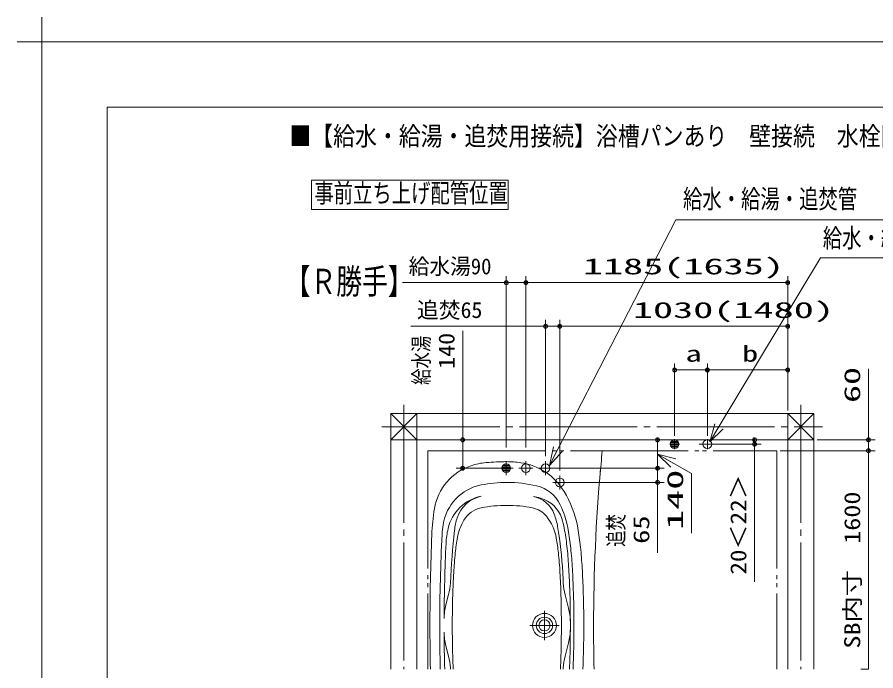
# Model space of a CAD drawing. Units: millimetres on the paper. Extents: x -305 to 305, y -152 to 152.
# Drawn here: x -304.8 to -173.6, y 52.5 to 152.3 of the extents above; entities that cross this region are included whole.
import ezdxf
from ezdxf.enums import TextEntityAlignment as Align

# ---------------------------------------------------------------- set-up
doc = ezdxf.new("R2010")
doc.units = ezdxf.units.MM
doc.linetypes.add('LONG_CHAIN', pattern=[21, 18, -1, 1, -1])
doc.linetypes.add('LONG_DOUBLE_CHAIN', pattern=[21.8, 18, -1, 0.6, -0.6, 0.6, -1])
doc.layers.add('0-0_PV', color=7, linetype='Continuous')
for name, color, linetype, lineweight in [('0-1_RV', 7, 'Continuous', 9), ('0-2_0', 7, 'Continuous', 9), ('0-3_1図面枠', 7, 'Continuous', 9), ('0-4_図面枠', 3, 'Continuous', 9), ('0-5_DEFPOINTS', 7, 'Continuous', 9)]:
    doc.layers.add(name, color=color, linetype=linetype, lineweight=lineweight)
doc.styles.add('ＭＳ ゴシック', font='')
doc.styles.get('ＭＳ ゴシック').set_extended_font_data('MS Gothic')

# ---------------------------------------------------------------- blocks, each defined once
blk = doc.blocks.new('_DOTSMALL')
at = {"layer": '0-2_0'}
for p, q in [((0.0746, 0.1), (-0.0746, 0.1)), ((0.1223, -0.0248), (-0.1223, -0.0248))]:
    blk.add_line(p, q, dxfattribs=at)
for points in [[(0.125, 0), (0.124, 0.0157), (0.1211, 0.0311), (0.1162, 0.046), (0.1095, 0.0602), (0.1011, 0.0735), (0.0911, 0.0856), (0.0797, 0.0963), (0.067, 0.1055), (0.0532, 0.1131), (0.0386, 0.1189), (0.0234, 0.1228), (0.0078, 0.1248), (-0.0078, 0.1248), (-0.0234, 0.1228), (-0.0386, 0.1189), (-0.0532, 0.1131), (-0.067, 0.1055), (-0.0797, 0.0963), (-0.0911, 0.0856), (-0.1011, 0.0735), (-0.1095, 0.0602), (-0.1162, 0.046), (-0.1211, 0.0311), (-0.124, 0.0157), (-0.125, 0), (0, 0)], [(-0.125, 0), (-0.124, -0.0157), (-0.1211, -0.0311), (-0.1162, -0.046), (-0.1095, -0.0602), (-0.1011, -0.0735), (-0.0911, -0.0856), (-0.0797, -0.0963), (-0.067, -0.1055), (-0.0532, -0.1131), (-0.0386, -0.1189), (-0.0234, -0.1228), (-0.0078, -0.1248), (0.0078, -0.1248), (0.0234, -0.1228), (0.0386, -0.1189), (0.0532, -0.1131), (0.067, -0.1055), (0.0797, -0.0963), (0.0911, -0.0856), (0.1011, -0.0735), (0.1095, -0.0602), (0.1162, -0.046), (0.1211, -0.0311), (0.124, -0.0157), (0.125, 0), (0, 0)]]:
    blk.add_lwpolyline(points, close=True, dxfattribs=at)
blk = doc.blocks.new('グループ-6')
at = {"layer": '0-3_1図面枠'}
for p, q in [((-4200, 2895), (-4200, 3045)), ((-4275, 2970), (-4125, 2970))]:
    blk.add_line(p, q, dxfattribs=at)
blk = doc.blocks.new('_OPEN30')
at = {"layer": '0-2_0'}
blk.add_line((0, 0), (-1, 0), dxfattribs=at)
blk.add_lwpolyline([(-1, 0.2679), (0, 0), (-1, -0.2679)], dxfattribs=at)

msp = doc.modelspace()

# ---------------------------------------------------------------- linework, layer by layer
at = {"layer": '0-1_RV'}
for p, q in [((-259.775, 127.39), (-259.775, 122.894)), ((-259.775, 127.39), (-229.775, 127.39)), ((-229.775, 127.39), (-229.775, 122.894)), ((-259.775, 122.894), (-229.775, 122.894)), ((-230.035, 111.734), (-245.883, 111.734)), ((-230.035, 86.567), (-230.035, 112.734)), ((-230.035, 111.734), (-227.035, 111.734)), ((-227.715, 111.734), (-225.395, 111.734)), ((-227.035, 86.567), (-227.035, 112.734)), ((-227.035, 111.734), (-187.035, 111.734)), ((-187.035, 92.234), (-187.035, 112.734)), ((-224.035, 105.067), (-244.608, 105.067)), ((-224.035, 85.234), (-224.035, 106.067)), ((-224.035, 105.067), (-221.868, 105.067)), ((-221.868, 83.067), (-221.868, 106.067)), ((-221.868, 105.067), (-187.035, 105.067)), ((-221.715, 105.067), (-219.395, 105.067)), ((-187.035, 92.234), (-187.035, 106.067)), ((-236.701, 87.734), (-236.701, 104.381)), ((-204.318, 88.319), (-204.318, 99.4)), ((-204.318, 98.4), (-199.318, 98.4)), ((-199.318, 88.319), (-199.318, 99.4)), ((-199.318, 88.485), (-199.318, 99.4)), ((-199.318, 98.4), (-187.035, 98.4)), ((-187.035, 92.234), (-187.035, 99.4)), ((-174.701, 87.734), (-174.701, 98.565)), ((-247.701, 91.734), (-183.035, 91.734)), ((-243.701, 87.734), (-247.701, 91.734)), ((-247.701, 91.734), (-247.701, 52.734)), ((-187.035, 91.734), (-187.035, 52.734)), ((-187.035, 91.734), (-183.035, 87.734)), ((-187.035, 87.734), (-183.035, 91.734)), ((-183.035, 91.734), (-183.035, 52.734)), ((-247.701, 87.734), (-183.035, 87.734)), ((-247.201, 87.734), (-235.701, 87.734)), ((-236.701, 83.401), (-236.701, 87.734)), ((-203.654, 87.101), (-204.982, 87.101)), ((-203.675, 86.901), (-204.962, 86.901)), ((-203.695, 87.301), (-204.941, 87.301)), ((-203.763, 86.701), (-204.873, 86.701)), ((-203.814, 87.501), (-204.822, 87.501)), ((-204.11, 87.701), (-204.526, 87.701)), ((-204.11, 87.701), (-204.526, 87.701)), ((-200.59, 87.067), (-191.094, 87.067)), ((-183.535, 87.734), (-193.094, 87.734)), ((-192.094, 87.734), (-192.094, 87.067)), ((-192.094, 87.067), (-192.094, 66.038)), ((-182.535, 87.734), (-173.701, 87.734)), ((-174.701, 87.734), (-174.701, 86.067)), ((-236.701, 85.414), (-236.701, 83.094)), ((-206.923, 83.554), (-206.923, 85.874)), ((-203.971, 86.501), (-204.665, 86.501)), ((-188.201, 86.067), (-174.7, 86.067)), ((-188.201, 86.067), (-173.701, 86.067)), ((-174.701, 86.067), (-174.701, 52.734)), ((-229.827, 84.034), (-230.242, 84.034)), ((-229.827, 84.034), (-230.242, 84.034)), ((-230.535, 83.401), (-237.701, 83.401)), ((-229.371, 83.434), (-230.699, 83.434)), ((-229.391, 83.234), (-230.678, 83.234)), ((-229.412, 83.634), (-230.657, 83.634)), ((-229.48, 83.034), (-230.589, 83.034)), ((-229.531, 83.834), (-230.539, 83.834)), ((-229.687, 82.834), (-230.382, 82.834)), ((-223.652, 83.401), (-205.923, 83.401)), ((-206.923, 83.401), (-206.923, 81.234)), ((-221.153, 81.234), (-205.923, 81.234)), ((-206.923, 81.234), (-206.923, 70.485)), ((-238.841, 64.115), (-239.257, 62.536)), ((-221.061, 64.093), (-220.523, 62.052)), ((-221.061, 54.708), (-220.523, 56.749)), ((-238.841, 54.686), (-239.257, 56.265)), ((-175.868, 52.734), (-174.7, 52.734))]:
    msp.add_line(p, q, dxfattribs=at)
at = {"layer": '0-1_RV', "linetype": 'LONG_CHAIN'}
for p, q in [((-245.701, 93.067), (-245.701, 52.734)), ((-185.035, 93.067), (-185.035, 52.734)), ((-249.035, 89.734), (-181.701, 89.734)), ((-203.567, 87.067), (-205.069, 87.067)), ((-204.318, 87.819), (-204.318, 86.316)), ((-198.567, 87.067), (-200.069, 87.067)), ((-199.318, 87.819), (-199.318, 86.316)), ((-230.035, 84.467), (-230.035, 82.334)), ((-227.035, 84.467), (-227.035, 82.334)), ((-224.035, 84.467), (-224.035, 82.334)), ((-231.101, 83.401), (-228.968, 83.401)), ((-228.101, 83.401), (-225.968, 83.401)), ((-225.101, 83.401), (-222.968, 83.401)), ((-221.868, 82.301), (-221.868, 80.167)), ((-222.935, 81.234), (-220.801, 81.234)), ((-224.201, 61.634), (-224.201, 57.167)), ((-226.435, 59.401), (-221.968, 59.401))]:
    msp.add_line(p, q, dxfattribs=at)
at = {"layer": '0-1_RV', "linetype": 'LONG_DOUBLE_CHAIN'}
for p, q in [((-242.035, 86.067), (-188.701, 86.067)), ((-242.035, 86.067), (-242.035, 52.734)), ((-188.701, 86.067), (-188.701, 52.734))]:
    msp.add_line(p, q, dxfattribs=at)
at = {"layer": '0-1_RV'}
for points in [[(-169.431, 121.339), (-204.121, 121.339), (-222.149, 86.303)], [(-156.676, 115.527), (-182.037, 115.527), (-197.521, 89.803)], [(-247.701, 87.734), (-243.701, 91.734), (-243.701, 52.734)]]:
    msp.add_lwpolyline(points, dxfattribs=at)
for centre, radius in [((-204.318, 87.067), 0.667), ((-204.318, 87.067), 0.667), ((-199.318, 87.067), 0.667), ((-230.035, 83.401), 0.667), ((-230.035, 83.401), 0.667), ((-227.035, 83.401), 0.667), ((-224.035, 83.401), 0.667), ((-221.868, 81.234), 0.667), ((-224.201, 59.401), 1.833), ((-224.201, 59.401), 1.25), ((-224.201, 59.401), 0.85)]:
    msp.add_circle(centre, radius, dxfattribs=at)
for centre, radius, start, end in [((50.632, 59.401), 267.333, 174.27519, 175.14037), ((-232.254, 74.301), 10, 94.95444, 108.46728), ((-229.951, 47.734), 36.667, 89.99999, 94.95444), ((-229.951, 69.734), 14.667, 81.67971, 90), ((-229.18, 75.011), 9.333, 31.16034, 81.67971), ((-232.782, 75.882), 8.333, 108.46728, 170.71873), ((50.632, 59.401), 267.333, 174.8493, 180), ((-232.439, 73.654), 7.333, 101.32804, 171.15395), ((-229.951, 61.234), 20, 90.00001, 101.32804), ((-229.951, 61.234), 20, 76.84989, 89.99999), ((-226.615, 75.516), 5.333, 25.55599, 76.84989), ((-232.595, 72.746), 6.5, 101.29342, 167.16152), ((-232.922, 74.38), 4.833, 101.30119, 162.46615), ((-226.76, 74.846), 4.333, 20.76615, 78.24482), ((-229.951, 59.507), 20, 75.13371, 78.24481), ((-226.017, 74.328), 4.667, 17.32322, 75.13371), ((-234.884, 71.562), 16, 11.00864, 31.16034), ((-229.951, 57.734), 20, 90.00001, 101.29342), ((-229.951, 57.734), 20, 78.7065, 89.99999), ((-234.884, 71.562), 14.5, 11.00864, 25.55599), ((-208.11, 71.85), 33.333, 170.71873, 177.6217), ((-233.085, 73.424), 4, 101.29342, 149.17082), ((-226.753, 73.751), 3.667, 39.15375, 78.7065), ((-232.058, 72.836), 10, 9.45382, 20.76615), ((-219.302, 77.313), 0.333, 184.46931, 184.50491), ((-219.302, 77.26), 0.333, 184.46931, 184.50491), ((-219.302, 77.26), 0.333, 184.46931, 184.50491), ((-225.193, 72.526), 14.667, 171.15395, 176.99943), ((-228.328, 72.876), 9.667, 162.16474, 173.82697), ((-229.616, 71.433), 8, 149.65551, 169.86186), ((-229.614, 71.458), 7.333, 10.07233, 38.92663), ((-234.885, 71.562), 13.956, 11.00864, 17.32322), ((-226.255, 71.315), 13, 167.22256, 177.09528), ((-123.015, 60.799), 115.67, 173.48916, 177.4855), ((-286.971, 63.693), 65.669, 3.31712, 9.45382), ((-253.863, 67.87), 33.289, 6.27211, 11.00864), ((-253.862, 67.87), 33.833, 6.27211, 11.00864), ((-253.862, 67.87), 35.333, 6.27211, 11.00864), ((91.632, 59.401), 333.333, 177.6217, 180), ((26.965, 59.401), 267.167, 177.01914, 180), ((-206.084, 67.159), 31.917, 169.74567, 174.03081), ((-253.819, 67.159), 31.917, 5.96919, 10.07234), ((26.965, 59.401), 266.5, 177.29578, 179.77559), ((-286.997, 64.228), 66.623, 3.62322, 6.27211), ((-286.996, 64.228), 67.167, 3.62322, 6.27211), ((-286.996, 64.228), 68.667, 3.62322, 6.27211), ((-172.931, 63.693), 65.25, 174.03081, 176.68288), ((-286.971, 63.693), 65.25, 3.31712, 5.96919), ((-336.897, 61.068), 116.623, 1.91139, 3.62322), ((-336.896, 61.068), 117.167, 1.91139, 3.62322), ((-336.896, 61.068), 118.667, 1.91139, 3.62322), ((-123.015, 60.799), 115.25, 176.68288, 178.39679), ((-336.888, 60.799), 115.25, 1.60321, 3.31712), ((-336.883, 60.769), 115.667, 2.51885, 3.35194), ((-246.899, 66.24), 8.333, 345.23158, 357.4855), ((-213.003, 66.219), 8.333, 182.51885, 194.76903), ((-386.869, 59.401), 166.623, 0, 1.9155), ((-386.868, 59.401), 167.167, 0, 1.91139), ((-386.868, 59.401), 168.667, 0, 1.91139), ((-73.035, 59.401), 165.25, 178.39679, 180), ((-386.868, 59.401), 165.25, 0, 1.60321), ((-231.199, 60.412), 8.333, 165.23158, 179.77559), ((-228.581, 59.928), 8.333, 0.19076, 14.76903), ((91.632, 59.401), 333.333, 180, 181.14599), ((26.965, 59.401), 267.167, 180, 181.42986), ((-73.035, 59.401), 165.25, 180, 181.60321), ((-386.868, 59.401), 165.25, 358.39679, 0), ((-386.869, 59.401), 166.623, 358.0845, 0), ((-386.868, 59.401), 167.167, 357.70692, 0), ((-386.868, 59.401), 168.667, 358.08861, 0), ((50.632, 59.401), 267.333, 180, 181.42897), ((26.965, 59.401), 266.5, 180.22441, 181.43344), ((-231.199, 58.389), 8.333, 180.22441, 194.76842), ((-228.581, 58.874), 8.333, 345.23097, 359.80924), ((-246.899, 52.561), 8.333, 2.5145, 14.76842), ((-123.015, 58.002), 115.25, 181.60321, 182.61976), ((-336.888, 58.002), 115.25, 357.38024, 358.39679), ((-213.003, 52.582), 8.333, 165.23097, 177.48115), ((-336.897, 57.733), 116.623, 357.54329, 358.08861), ((-123.015, 58.002), 115.67, 182.5145, 182.61024), ((-336.883, 58.032), 115.667, 357.37472, 357.48115), ((-336.896, 57.733), 118.667, 357.58563, 358.08861)]:
    msp.add_arc(centre, radius, start, end, dxfattribs=at)
at = {"layer": '0-2_0'}
for p, q in [((-210.868, 87.734), (-206.923, 87.734)), ((-206.923, 87.734), (-206.923, 83.401))]:
    msp.add_line(p, q, dxfattribs=at)
msp.add_lwpolyline([(-206.923, 85.567), (-201.76, 82.586), (-201.76, 73.461)], dxfattribs=at)
at = {"layer": '0-4_図面枠'}
msp.add_lwpolyline([(-291.017, -138.498), (108.983, -138.498), (108.983, 138.502), (-291.017, 138.502)], close=True, dxfattribs=at)
at = {"layer": '0-5_DEFPOINTS'}
for p in [(118.983, 148.502), (-301.017, -148.498)]:
    msp.add_line(p, (-301.017, 148.502), dxfattribs=at)

# ---------------------------------------------------------------- block references
at = {"layer": '0-1_RV'}
for name, p, xscale, yscale, rotation in [('_DOTSMALL', (-230.035, 111.734), 2.32, 2.32, 180), ('_DOTSMALL', (-227.035, 111.734), 2.32, 2.32, 180), ('_DOTSMALL', (-224.035, 105.067), 2.32, 2.32, 180), ('_DOTSMALL', (-221.868, 105.067), 2.32, 2.32, 180), ('_DOTSMALL', (-204.318, 98.4), 2.32, 2.32, 180), ('_DOTSMALL', (-199.318, 98.4), 2.32, 2.32, 180), ('_OPEN30', (-198.949, 87.43), 2.77, 2.77, 238.95531), ('_DOTSMALL', (-236.701, 87.734), 2.32, 2.32, 90), ('_DOTSMALL', (-192.094, 87.734), 2.32, 2.32, 270), ('_DOTSMALL', (-174.701, 87.734), 2.32, 2.32, 270), ('_OPEN30', (-223.416, 83.84), 2.77, 2.77, 242.77191), ('_DOTSMALL', (-192.094, 87.067), 2.32, 2.32, 90), ('_DOTSMALL', (-174.701, 86.067), 2.32, 2.32, 90), ('_DOTSMALL', (-174.701, 86.067), 2.32, 2.32, 90), ('_DOTSMALL', (-236.701, 83.401), 2.32, 2.32, 270), ('_DOTSMALL', (-206.923, 83.401), 2.32, 2.32, 90), ('_DOTSMALL', (-206.923, 81.234), 2.32, 2.32, 270)]:
    msp.add_blockref(name, p, dxfattribs=dict(at, xscale=xscale, yscale=yscale, rotation=rotation))
at = {"layer": '0-1_RV', "xscale": 2.32, "yscale": 2.32}
for p in [(-227.035, 111.734), (-187.035, 111.734), (-221.868, 105.067), (-187.035, 105.067), (-199.318, 98.4), (-187.035, 98.4)]:
    msp.add_blockref('_DOTSMALL', p, dxfattribs=at)
at = {"layer": '0-2_0'}
for name, p, xscale, yscale, rotation in [('_DOTSMALL', (-206.923, 87.734), 2.32, 2.32, 90), ('_OPEN30', (-206.923, 85.567), 2.77, 2.77, 150), ('_DOTSMALL', (-206.923, 83.401), 2.32, 2.32, 270)]:
    msp.add_blockref(name, p, dxfattribs=dict(at, xscale=xscale, yscale=yscale, rotation=rotation))
at = {"layer": '0-3_1図面枠', "xscale": 0.05, "yscale": 0.05}
msp.add_blockref('グループ-6', (-91.017, 0.002), dxfattribs=at)

# ---------------------------------------------------------------- texts
at = {"layer": '0-0_PV', "style": 'ＭＳ ゴシック', "width": 0.85}
msp.add_text('■【給水・給湯・追焚用接続】浴槽パンあり\u3000壁接続\u3000水栓固定金具/裏配管A（壁付水栓+浴槽側デッキ水栓）〔S=1/30〕', height=2.886, dxfattribs=at).set_placement((-263.188, 131.797), align=Align.BOTTOM_LEFT)
at = {"layer": '0-1_RV', "style": 'ＭＳ ゴシック'}
for s, height, width, p in [('事前立ち上げ配管位置', 2.889, 0.75, (-259.359, 123.087)), ('給水・給湯・追焚管\u3000', 2.889, 0.75, (-203.034, 122.201)), ('給水・給湯管\u3000', 2.889, 0.75, (-181.672, 116.236)), ('給水湯90', 2.441, 0.95, (-244.948, 112.264)), ('1185(1635)', 2.441, 1.85, (-218.332, 112.264)), ('【Ｒ勝手】', 3.848, 0.75, (-263.889, 108.844)), ('1030(1480)', 2.441, 1.85, (-210.692, 105.597)), ('a', 2.441, 1.5, (-202.665, 98.93)), ('b', 2.441, 1.5, (-194.023, 98.93))]:
    msp.add_text(s, height=height, dxfattribs=dict(at, width=width)).set_placement(p, align=Align.BOTTOM_LEFT)
msp.add_text('追焚65', height=2.444, dxfattribs=at).set_placement((-243.688, 105.597), align=Align.BOTTOM_LEFT)
for s, height, width, p in [('\u3000140', 2.444, 1.1, (-237.213, 94.907)), ('\u3000給水湯', 2.444, 0.75, (-241.075, 93.626)), ('60', 2.441, 1.65, (-175.231, 93.374)), ('20＜22＞', 2.444, 1.15, (-192.624, 67.161)), ('SB内寸\u30001600', 2.444, 1.2, (-175.231, 55.867)), ('追焚', 2.444, 0.75, (-211.31, 71.395)), ('65', 2.444, 1.3, (-207.453, 71.859))]:
    msp.add_text(s, height=height, rotation=90, dxfattribs=dict(at, width=width)).set_placement(p, align=Align.BOTTOM_LEFT)
at = {"layer": '0-2_0', "style": 'ＭＳ ゴシック', "width": 1.85}
msp.add_text('140', height=2.441, rotation=90, dxfattribs=at).set_placement((-202.29, 73.969), align=Align.BOTTOM_LEFT)

doc.saveas('drawing.dxf')
